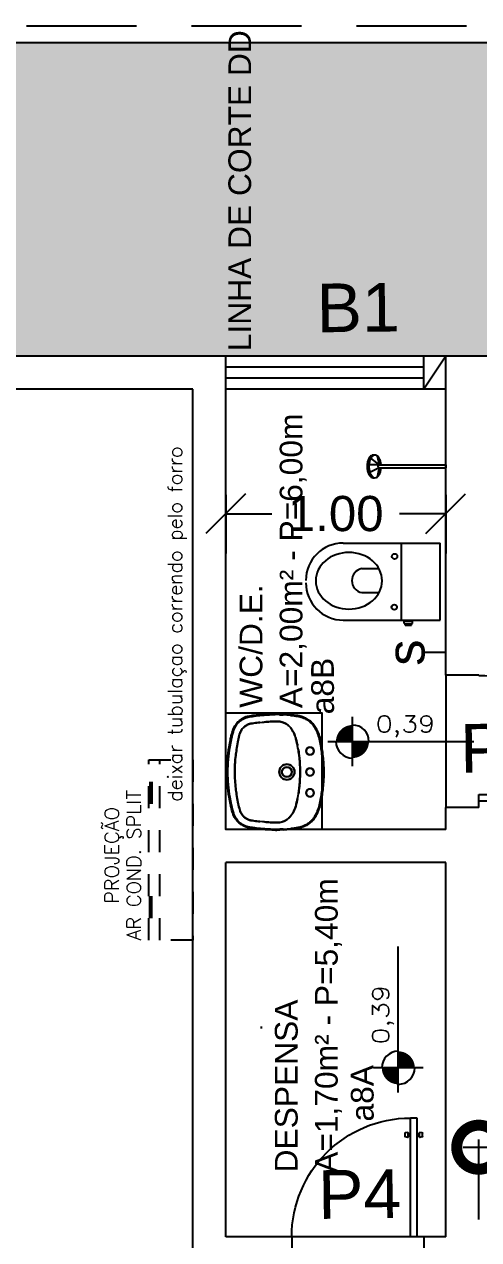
# Model space of a CAD drawing. Header units: millimetres. Extents: x 2182 to 2335, y 1488 to 1614.
# Drawn here: x 2260.3 to 2262.37, y 1510.18 to 1515.7 of the extents above; entities that cross this region are included whole.
import ezdxf

# ---------------------------------------------------------------- set-up
doc = ezdxf.new("R2010")
doc.units = ezdxf.units.MM
doc.linetypes.add('DASHED', pattern=[0.75, 0.5, -0.25])
doc.linetypes.add('HIDDEN2', pattern=[0.1875, 0.125, -0.0625])
for name, color, linetype in [('01 nivel', 33, 'Continuous'), ('contraventamentos', 7, 'Continuous'), ('cotas', 7, 'Continuous'), ('default', 7, 'Continuous'), ('L1', 1, 'Continuous')]:
    doc.layers.add(name, color=color, linetype=linetype)
doc.styles.add('Anotativo', font='arial.ttf')
doc.styles.add('Arial', font='arial.ttf')
doc.styles.add('Arial1', font='arial.ttf')
doc.styles.add('F60_1-50', font='romans.shx', dxfattribs={"width": 1.2, "height": 7.5})
doc.styles.add('ROMANS', font='romans')
doc.dimstyles.new('1.100', dxfattribs={"dimtxt": 0.16, "dimasz": 0.18, "dimexe": 0.18, "dimexo": 0.0625, "dimgap": 0.09, "dimtad": 0, "dimzin": 0, "dimdsep": 46, "dimtxsty": 'Anotativo', "dimblk": 'ARCHTICK', "dimcen": 0.09, "dimclrd": 1, "dimclre": 7, "dimadec": 0, "dimazin": 0, "dimtfac": 1, "dimtix": 1, "dimtofl": 0, "dimtmove": 0, "dimatfit": 3, "dimfxl": 1, "dimtolj": 1, "dimtzin": 0, "dimarcsym": 0})
doc.dimstyles.new('PADRAO', dxfattribs={"dimtxt": 0.16, "dimasz": 0.4, "dimexe": 0.035, "dimexo": 0.08, "dimgap": 0.08, "dimtad": 1, "dimzin": 4, "dimdsep": 46, "dimtxsty": 'ROMANS', "dimblk": 'DOTSMALL', "dimcen": -0.09, "dimdle": 0.07, "dimclrd": 8, "dimclre": 8, "dimclrt": 3, "dimaunit": 1, "dimadec": 0, "dimazin": 0, "dimtfac": 1, "dimtix": 1, "dimtmove": 2, "dimatfit": 0, "dimldrblk": 'DOT', "dimfxl": 1, "dimtolj": 1, "dimarcsym": 0})

# ---------------------------------------------------------------- blocks, each defined once
blk = doc.blocks.new('PGIRO60')
at = {"color": 3}
for p, q in [((-0.0124, -0.27), (-0.0124, 0.27)), ((-0.0124, 0.27), (0.0176, 0.27)), ((0.0176, -0.27), (0.0176, 0.27)), ((-0.0371, 0.1855), (-0.0371, 0.2012)), ((-0.036, 0.2025), (-0.0252, 0.2043)), ((-0.036, 0.1841), (-0.0252, 0.1823)), ((-0.0236, 0.1837), (-0.0236, 0.203)), ((0.0289, 0.1837), (0.0289, 0.203)), ((0.0304, 0.2043), (0.0412, 0.2025)), ((0.0304, 0.1823), (0.0412, 0.1841)), ((0.0424, 0.1855), (0.0424, 0.2012)), ((-0.0424, -0.27), (-0.0124, -0.27)), ((-0.0124, -0.27), (0.0176, -0.27))]:
    blk.add_line(p, q, dxfattribs=at)
at = {"color": 1}
for p, q in [((-0.0236, 0.1978), (-0.0144, 0.1978)), ((-0.0236, 0.1933), (-0.0144, 0.1933)), ((-0.0236, 0.1888), (-0.0144, 0.1888)), ((-0.0144, 0.2023), (-0.0124, 0.2023)), ((-0.0144, 0.1843), (-0.0144, 0.2023)), ((-0.0144, 0.1843), (-0.0124, 0.1843)), ((0.0176, 0.2023), (0.0196, 0.2023)), ((0.0176, 0.1843), (0.0196, 0.1843)), ((0.0196, 0.1843), (0.0196, 0.2023)), ((0.0196, 0.1978), (0.0289, 0.1978)), ((0.0196, 0.1933), (0.0289, 0.1933)), ((0.0196, 0.1888), (0.0289, 0.1888))]:
    blk.add_line(p, q, dxfattribs=at)
blk.add_arc((0.0176, -0.27), 0.54, 0, 90)
at = {"color": 3}
for centre, start, end in [((-0.0358, 0.2012), 98.1301, 180), ((-0.0358, 0.1855), 180, 261.8699), ((-0.025, 0.203), 0, 98.1301), ((-0.025, 0.1837), 261.8699, 0), ((0.0302, 0.203), 81.8699, 180), ((0.0302, 0.1837), 180, 278.1301), ((0.041, 0.2012), 0, 81.8699), ((0.041, 0.1855), 278.1301, 0)]:
    blk.add_arc(centre, 0.0014, start, end, dxfattribs=at)
blk = doc.blocks.new('CHUV')
for p, q in [((-0.0065, -0.1081), (-0.0065, 0.1947)), ((-0.0065, 0.1947), (0.0079, 0.1947)), ((0.0079, -0.1081), (0.0079, 0.1947)), ((-0.0469, -0.1172), (-0.0065, -0.1081)), ((-0.0351, -0.1463), (-0.0065, -0.1081)), ((-0.0194, -0.1014), (-0.0065, -0.1081)), ((-0.0065, -0.1081), (-0.0054, -0.155)), ((0.0079, -0.1081), (0.0221, -0.1014)), ((0.0079, -0.1081), (0.0496, -0.1172)), ((0.0079, -0.1081), (0.029, -0.1495)), ((-0.0496, -0.1309), (-0.0496, -0.1309))]:
    blk.add_line(p, q)
for centre, radius, start, end in [((-0.0175, -0.1399), 0.0372, 118.2174, 142.422), ((-0.0061, -0.1611), 0.0612, 102.5593, 118.2817), ((0.0013, -0.1947), 0.0957, 94.7338, 102.5548), ((0.0007, -0.1061), 0.0075, 195.5241, 344.4759), ((0.0013, -0.1947), 0.0957, 77.4452, 86.1063), ((0.0088, -0.1611), 0.0612, 61.7183, 77.4407), ((0.0202, -0.1399), 0.0372, 37.578, 61.7826), ((-0.0346, -0.1268), 0.0156, 142.5432, 180), ((-0.0346, -0.1268), 0.0156, 180, 195.2874), ((-0.0346, -0.135), 0.0156, 164.7126, 180), ((-0.0346, -0.135), 0.0156, 180, 217.4568), ((-0.0175, -0.1136), 0.0372, 209.4584, 241.7826), ((-0.0175, -0.1218), 0.0372, 217.578, 241.7826), ((-0.0061, -0.0924), 0.0612, 241.7183, 257.4407), ((-0.0061, -0.1006), 0.0612, 241.7183, 257.4407), ((0.0013, -0.0588), 0.0957, 257.4452, 270), ((0.0013, -0.067), 0.0957, 257.4452, 270), ((0.0013, -0.0588), 0.0957, 270, 282.5548), ((0.0013, -0.067), 0.0957, 270, 282.5548), ((0.0088, -0.0924), 0.0612, 282.5593, 298.2817), ((0.0088, -0.1006), 0.0612, 282.5593, 298.2817), ((0.0202, -0.1136), 0.0372, 298.2174, 330.5416), ((0.0202, -0.1218), 0.0372, 298.2174, 322.422), ((0.0373, -0.1268), 0.0156, 0, 37.4568), ((0.0373, -0.135), 0.0156, 322.5432, 0), ((0.0373, -0.1268), 0.0156, 344.7126, 0), ((0.0373, -0.135), 0.0156, 0, 15.2874)]:
    blk.add_arc(centre, radius, start, end)
blk = doc.blocks.new('_ArchTick')
at = {"layer": 'contraventamentos'}
blk.add_line((-0.5, -0.5), (0.5, 0.5), dxfattribs=at)
blk = doc.blocks.new('*D392')
at = {"color": 7, "linetype": 'Continuous', "lineweight": -2, "transparency": 16777216}
for p, q in [((2261.2162, 1513.5658), (2261.2162, 1513.3004)), ((2262.2162, 1513.5658), (2262.2162, 1513.3004))]:
    blk.add_line(p, q, dxfattribs=at)
at = {"color": 1, "linetype": 'Continuous', "lineweight": -2, "transparency": 16777216}
for p, q in [((2261.2162, 1513.4804), (2261.4262, 1513.4804)), ((2262.2162, 1513.4804), (2262.0062, 1513.4804))]:
    blk.add_line(p, q, dxfattribs=at)
at = {"layer": 'Defpoints', "color": 0, "linetype": 'Continuous', "transparency": 16777216}
for p in [(2261.2162, 1513.6283), (2262.2162, 1513.6283), (2262.2162, 1513.4804)]:
    blk.add_point(p, dxfattribs=at)
at = {"color": 1, "linetype": 'Continuous', "lineweight": -2, "transparency": 16777216, "xscale": 0.18, "yscale": 0.18, "zscale": 0.18, "rotation": 180}
blk.add_blockref('_ArchTick', (2261.2162, 1513.4804), dxfattribs=at)
at = {"color": 1, "linetype": 'Continuous', "lineweight": -2, "transparency": 16777216, "xscale": 0.18, "yscale": 0.18, "zscale": 0.18}
blk.add_blockref('_ArchTick', (2262.2162, 1513.4804), dxfattribs=at)
at = {"color": 0, "linetype": 'Continuous', "transparency": 16777216, "insert": (2261.7162, 1513.4804), "char_height": 0.16, "attachment_point": 5, "style": 'Anotativo'}
blk.add_mtext('\\A1;1.00', dxfattribs=at)
blk = doc.blocks.new('nivelplanta')
at = {"linetype": 'ByBlock'}
for p, q in [((0.05, -11.22), (0.05, 11.28)), ((-11.2, 0.03), (55.22, 0.03))]:
    blk.add_line(p, q, dxfattribs=at)
at = {"linetype": 'ByBlock', "const_width": 7.5}
for points in [[(-3.7, 0.03, -0.414214), (0.05, 3.78, -0.618034)], [(0.05, -3.72, 0.414214), (3.8, 0.03, 0.618034)]]:
    blk.add_lwpolyline(points, format="xyb", dxfattribs=at)
at = {"linetype": 'ByBlock'}
for start, end in [(0, 90), (180, 270)]:
    blk.add_arc((0.05, 0.03), 7.5, start, end, dxfattribs=at)
at = {"linetype": 'ByBlock', "style": 'F60_1-50', "width": 1.2}
blk.add_attdef('COTAPISO', (10.64, 4.28), '', height=7.5, dxfattribs=at)
blk = doc.blocks.new('L-43-S')
for p, q in [((-0.2625, 0.307), (-0.26, 0.3416)), ((-0.2596, 0.3068), (-0.257, 0.3414)), ((-0.12, 0.3725), (-0.1089, 0.3747)), ((-0.1089, 0.3747), (-0.1, 0.3764)), ((0.1, 0.3764), (0.1089, 0.3747)), ((0.1089, 0.3747), (0.12, 0.3725)), ((0.257, 0.3414), (0.2596, 0.3068)), ((0.26, 0.3416), (0.2625, 0.307)), ((-0.2638, 0.2716), (-0.2637, 0.2776)), ((-0.2637, 0.2776), (-0.2633, 0.2916)), ((-0.2608, 0.2716), (-0.2607, 0.2775)), ((-0.2607, 0.2775), (-0.2603, 0.2915)), ((0.2603, 0.2915), (0.2607, 0.2775)), ((0.2607, 0.2775), (0.2608, 0.2716)), ((0.2633, 0.2916), (0.2637, 0.2776)), ((0.2637, 0.2776), (0.2638, 0.2716)), ((-0.227, 0.2216), (-0.2261, 0.2124)), ((0.2261, 0.2124), (0.227, 0.2216)), ((-0.2261, 0.2124), (-0.225, 0.2016)), ((0.225, 0.2016), (0.2261, 0.2124))]:
    blk.add_line(p, q)
for centre, radius in [((-0.095, 0.4291), 0.0175), ((0, 0.4291), 0.0175), ((0.095, 0.4291), 0.0175), ((0, 0.3241), 0.035), ((0, 0.3241), 0.0225)]:
    blk.add_circle(centre, radius)
for centre, radius, start, end in [((-0.1816, 0.4008), 0.056, 124.8245, 133.2643), ((-0.181, 0.4012), 0.0531, 125.5753, 134.0083), ((-0.0896, 0.27), 0.2159, 120.7453, 125.0442), ((-0.0906, 0.2702), 0.2122, 120.5655, 124.8659), ((-0.1217, 0.3235), 0.1535, 111.2814, 120.6756), ((-0.1216, 0.3232), 0.1508, 111.2721, 120.664), ((-0.1047, 0.2808), 0.1995, 103.1238, 111.3695), ((-0.1045, 0.2807), 0.1966, 103.1738, 111.4225), ((-0.0137, -0.115), 0.6056, 99.9647, 103.006), ((-0.0131, -0.1141), 0.6019, 100.0367, 103.0781), ((-0.0332, 0.0015), 0.4875, 96.6906, 100.0767), ((-0.0345, 0.0019), 0.4839, 96.5507, 99.9373), ((0.1439, -1.5207), 2.0199, 95.6141, 96.6497), ((0.1442, -1.5237), 2.0199, 95.6141, 96.6497), ((-0.026, 0.2044), 0.2865, 92.8005, 95.5474), ((-0.0258, 0.2056), 0.2823, 92.8634, 95.6116), ((0.0024, -0.3213), 0.813, 91.5718, 92.9895), ((0.0025, -0.3243), 0.813, 91.5718, 92.9895), ((-0.0019, -0.3046), 0.7962, 89.8633, 91.2954), ((-0.0019, -0.3036), 0.7922, 89.8626, 91.2947), ((0.0019, -0.3046), 0.7962, 88.7046, 90.1367), ((0.0019, -0.3036), 0.7922, 88.7053, 90.1374), ((-0.0025, -0.3243), 0.813, 87.0105, 88.4282), ((-0.0024, -0.3213), 0.813, 87.0105, 88.4282), ((0.0258, 0.2056), 0.2823, 84.3884, 87.1366), ((0.026, 0.2044), 0.2865, 84.4526, 87.1995), ((-0.1442, -1.5237), 2.0199, 83.3503, 84.3859), ((-0.1439, -1.5207), 2.0199, 83.3503, 84.3859), ((0.0345, 0.0019), 0.4839, 80.0627, 83.4493), ((0.0332, 0.0015), 0.4875, 79.9233, 83.3094), ((0.0131, -0.1141), 0.6019, 76.9219, 79.9633), ((0.0137, -0.115), 0.6056, 76.994, 80.0353), ((0.1045, 0.2807), 0.1966, 68.5775, 76.8262), ((0.1047, 0.2808), 0.1995, 68.6305, 76.8762), ((0.1216, 0.3232), 0.1508, 59.336, 68.7279), ((0.1217, 0.3235), 0.1535, 59.3244, 68.7186), ((0.0906, 0.2702), 0.2122, 55.1341, 59.4345), ((0.0896, 0.27), 0.2159, 54.9558, 59.2547), ((0.181, 0.4012), 0.0531, 45.9917, 54.4247), ((0.1816, 0.4008), 0.056, 46.7357, 55.1755), ((-0.1101, 0.347), 0.1481, 160.8432, 169.4564), ((-0.1099, 0.3475), 0.1451, 161.0529, 169.681), ((-0.1259, 0.3528), 0.1312, 155.115, 160.9573), ((-0.1261, 0.3526), 0.1281, 155.0155, 160.8577), ((-0.1734, 0.3746), 0.079, 147.4565, 154.9919), ((-0.173, 0.3746), 0.0763, 147.5806, 155.1147), ((-0.082, 0.3166), 0.1872, 144.4766, 147.5405), ((-0.0833, 0.3167), 0.1831, 144.2878, 147.3512), ((-0.155, 0.3687), 0.0975, 140.2395, 144.435), ((-0.154, 0.3682), 0.0956, 140.3479, 144.5808), ((-0.1577, 0.3707), 0.0942, 136.2902, 140.1243), ((-0.1569, 0.3703), 0.092, 136.4101, 140.2503), ((-0.1108, 0.3266), 0.1585, 133.5168, 136.4832), ((-0.1125, 0.3264), 0.1545, 133.007, 135.9701), ((0.1125, 0.3264), 0.1545, 44.0299, 46.993), ((0.1108, 0.3266), 0.1585, 43.5168, 46.4832), ((0.1569, 0.3703), 0.092, 39.7497, 43.5899), ((0.1577, 0.3707), 0.0942, 39.8757, 43.7098), ((0.154, 0.3682), 0.0956, 35.4192, 39.6521), ((0.155, 0.3687), 0.0975, 35.565, 39.7605), ((0.0833, 0.3167), 0.1831, 32.6488, 35.7122), ((0.082, 0.3166), 0.1872, 32.4595, 35.5234), ((0.173, 0.3746), 0.0763, 24.8853, 32.4194), ((0.1734, 0.3746), 0.079, 25.0081, 32.5435), ((0.1261, 0.3526), 0.1281, 19.1423, 24.9845), ((0.1259, 0.3528), 0.1312, 19.0427, 24.885), ((0.1099, 0.3475), 0.1451, 10.319, 18.9471), ((0.1101, 0.347), 0.1481, 10.5436, 19.1568), ((0.0606, 0.3157), 0.3216, 169.539, 175.3813), ((0.0596, 0.3153), 0.3176, 169.4402, 175.2858), ((-0.1428, 0.2746), 0.0886, 139.7143, 150.6), ((-0.1622, 0.2907), 0.0634, 126.5988, 139.4771), ((-0.0406, 0.1281), 0.2664, 125.0202, 126.7452), ((-0.1514, 0.286), 0.0735, 121.6585, 124.9218), ((-0.089, 0.1857), 0.1916, 117.7822, 121.8152), ((-0.1372, 0.2766), 0.0887, 111.7054, 117.6051), ((-0.1108, 0.2103), 0.1601, 107.8919, 111.6951), ((-0.1126, 0.2178), 0.1524, 104.2095, 108.1258), ((0.0493, -0.4381), 0.828, 102.7892, 103.9272), ((0.0096, -0.246), 0.6319, 101.8345, 103.1346), ((-0.0371, 0.0248), 0.3571, 97.2882, 100.1455), ((-0.0079, -0.1867), 0.5706, 95.239, 97.5024), ((0.0091, -0.3717), 0.7564, 93.9118, 95.2418), ((-0.0178, -0.0001), 0.3838, 91.8216, 93.6899), ((0.0005, -0.4659), 0.85, 91.065, 92.0562), ((-0.0016, -0.534), 0.9181, 89.9001, 90.855), ((0.0016, -0.534), 0.9181, 89.145, 90.0999), ((-0.0005, -0.4659), 0.85, 87.9438, 88.935), ((0.0178, -0.0001), 0.3838, 86.3101, 88.1784), ((-0.0091, -0.3717), 0.7564, 84.7582, 86.0882), ((0.0079, -0.1867), 0.5706, 82.4976, 84.761), ((0.0371, 0.0248), 0.3571, 79.8545, 82.7118), ((-0.0096, -0.246), 0.6319, 76.8654, 78.1655), ((-0.0493, -0.4381), 0.828, 76.0728, 77.2108), ((0.1126, 0.2178), 0.1524, 71.8742, 75.7905), ((0.1108, 0.2103), 0.1601, 68.3049, 72.1081), ((0.1372, 0.2766), 0.0887, 62.3949, 68.2946), ((0.089, 0.1857), 0.1916, 58.1848, 62.2178), ((0.1514, 0.286), 0.0735, 55.0782, 58.3415), ((0.0406, 0.1281), 0.2664, 53.2548, 54.9798), ((0.1622, 0.2907), 0.0634, 40.5229, 53.4012), ((0.1428, 0.2746), 0.0886, 29.4, 40.2857), ((-0.0596, 0.3153), 0.3176, 4.7142, 10.5598), ((-0.0606, 0.3157), 0.3216, 4.6187, 10.461), ((0.1873, 0.2759), 0.4508, 176.0439, 178.004), ((0.1873, 0.2787), 0.4477, 176.4013, 178.3616), ((-0.12, 0.2805), 0.1093, 177.4831, 179.4234), ((0.5201, 0.2762), 0.7494, 179.5871, 182.1335), ((0.0912, 0.2732), 0.3206, 176.7101, 177.8372), ((-0.1841, 0.2888), 0.0448, 161.2413, 176.4157), ((-0.1456, 0.2762), 0.0853, 150.58, 161.5438), ((0.1456, 0.2762), 0.0853, 18.4562, 29.42), ((0.1841, 0.2888), 0.0448, 3.5843, 18.7587), ((-0.5201, 0.2762), 0.7494, 357.8665, 0.4129), ((-0.0912, 0.2732), 0.3206, 2.1628, 3.2899), ((0.12, 0.2805), 0.1093, 0.5766, 2.5169), ((-0.1873, 0.2787), 0.4477, 1.6384, 3.5987), ((-0.1873, 0.2759), 0.4508, 1.996, 3.9561), ((0.14, 0.2679), 0.4038, 179.475, 181.8732), ((0.4917, 0.2791), 0.7556, 181.8505, 183.6042), ((0.561, 0.2837), 0.8251, 183.6201, 185.0058), ((0.1406, 0.268), 0.4014, 179.4862, 181.8844), ((0.4914, 0.2792), 0.7523, 181.8587, 183.6124), ((0.564, 0.2839), 0.8251, 183.6201, 185.0058), ((0.2531, 0.2674), 0.4822, 182.2702, 185.4505), ((-0.2531, 0.2674), 0.4822, 354.5495, 357.7298), ((-0.564, 0.2839), 0.8251, 354.9942, 356.3799), ((-0.4914, 0.2792), 0.7523, 356.3876, 358.1413), ((-0.1406, 0.268), 0.4014, 358.1156, 0.5138), ((-0.561, 0.2837), 0.8251, 354.9942, 356.3799), ((-0.4917, 0.2791), 0.7556, 356.3958, 358.1495), ((-0.14, 0.2679), 0.4038, 358.1268, 0.525), ((0.5799, 0.2852), 0.8441, 184.9953, 186.3664), ((0.3743, 0.2645), 0.6374, 186.5675, 187.7907), ((0.5787, 0.2855), 0.8399, 185.0271, 186.3982), ((0.6884, 0.3015), 0.9537, 187.4343, 188.4351), ((0.3726, 0.2602), 0.6322, 186.2021, 187.4252), ((0.6914, 0.3076), 0.9545, 187.7735, 188.7745), ((1.1684, 0.3454), 1.4008, 185.8921, 187.02), ((0.0751, 0.2125), 0.2994, 187.3505, 189.7896), ((-0.0751, 0.2125), 0.2994, 350.2104, 352.6495), ((-1.1684, 0.3454), 1.4008, 352.98, 354.1079), ((-0.6914, 0.3076), 0.9545, 351.2255, 352.2265), ((-0.3726, 0.2602), 0.6323, 352.576, 353.7989), ((-0.6884, 0.3015), 0.9537, 351.5649, 352.5657), ((-0.5787, 0.2855), 0.8399, 353.6018, 354.9729), ((-0.3743, 0.2645), 0.6374, 352.2093, 353.4325), ((-0.5799, 0.2852), 0.8441, 353.6336, 355.0047), ((0.0417, 0.2074), 0.3002, 188.7752, 191.4896), ((-0.1969, 0.1583), 0.0566, 190.8932, 197.1548), ((0.0404, 0.2057), 0.2956, 188.5001, 191.2149), ((-0.2085, 0.1549), 0.0445, 197.3771, 201.6103), ((-0.0355, 0.2246), 0.231, 201.8797, 203.7359), ((-0.1967, 0.1591), 0.054, 191.6428, 197.8982), ((-0.2084, 0.1546), 0.0415, 196.9505, 201.1862), ((-0.0358, 0.2226), 0.227, 201.4452, 203.3013), ((-0.1912, 0.1558), 0.0608, 203.446, 206.3544), ((0.1315, 0.3181), 0.422, 206.6501, 207.7491), ((-0.1924, 0.1571), 0.0573, 205.0894, 207.996), ((0.1342, 0.3195), 0.422, 206.6501, 207.7491), ((-0.1771, 0.1557), 0.0733, 207.7185, 222.5681), ((-0.1769, 0.1555), 0.0703, 207.512, 222.3504), ((-0.1593, 0.1721), 0.0616, 189.814, 194.2844), ((-0.1392, 0.1766), 0.0821, 193.8839, 197.7287), ((-0.177, 0.1647), 0.0425, 197.9657, 204.3323), ((-0.1475, 0.1778), 0.0748, 204.1335, 208.9282), ((-0.1684, 0.1662), 0.0509, 208.8798, 214.8446), ((-0.1384, 0.1876), 0.0877, 215.1579, 219.6298), ((-0.1683, 0.1627), 0.0488, 219.5951, 226.4134), ((-0.1293, 0.2036), 0.1053, 226.3859, 231.0936), ((-0.155, 0.1718), 0.0645, 231.1044, 240.2551), ((-0.1572, 0.1679), 0.06, 240.2314, 249.7233), ((-0.1385, 0.2197), 0.115, 249.9105, 256.4713), ((0.1385, 0.2197), 0.115, 283.5287, 290.0895), ((0.1572, 0.1679), 0.06, 290.2767, 299.7686), ((0.155, 0.1718), 0.0644, 299.789, 308.8823), ((0.1293, 0.2036), 0.1053, 308.9064, 313.6141), ((0.1683, 0.1627), 0.0488, 313.5866, 320.4049), ((0.1384, 0.1876), 0.0877, 320.3702, 324.8421), ((0.1684, 0.1662), 0.0509, 325.1554, 331.1202), ((0.1475, 0.1778), 0.0748, 331.0718, 335.8665), ((0.177, 0.1647), 0.0425, 335.6677, 342.0343), ((0.1392, 0.1766), 0.0821, 342.2713, 346.1161), ((0.1593, 0.1721), 0.0616, 345.7156, 350.186), ((0.1769, 0.1555), 0.0703, 317.6496, 332.488), ((0.1771, 0.1557), 0.0733, 317.4319, 332.2815), ((-0.1342, 0.3195), 0.422, 332.2509, 333.3499), ((-0.1315, 0.3181), 0.422, 332.2509, 333.3499), ((0.1924, 0.1571), 0.0573, 332.004, 334.9106), ((0.0358, 0.2226), 0.227, 336.6987, 338.5548), ((0.1912, 0.1558), 0.0608, 333.6456, 336.554), ((0.0355, 0.2246), 0.231, 336.2641, 338.1203), ((0.2084, 0.1546), 0.0415, 338.8138, 343.0495), ((0.1967, 0.1591), 0.054, 342.1018, 348.3572), ((-0.0404, 0.2057), 0.2956, 348.7851, 351.4999), ((0.2085, 0.1549), 0.0445, 338.3897, 342.6229), ((0.1969, 0.1583), 0.0566, 342.8452, 349.1068), ((-0.0417, 0.2074), 0.3002, 348.5104, 351.2248), ((-0.1579, 0.1731), 0.0992, 222.4679, 235.2209), ((-0.1582, 0.1732), 0.0961, 222.6386, 235.384), ((-0.1324, 0.2098), 0.1439, 235.2167, 240.2107), ((-0.1319, 0.21), 0.1413, 235.0844, 240.0791), ((-0.1772, 0.1319), 0.054, 240.3997, 248.4746), ((-0.1773, 0.1318), 0.0509, 240.4645, 248.5747), ((-0.1295, 0.2501), 0.1815, 248.1693, 252.6931), ((-0.1298, 0.2504), 0.1786, 248.276, 252.8029), ((-0.0838, 0.4037), 0.3417, 253.0341, 256.3379), ((-0.083, 0.4031), 0.3383, 252.8773, 256.1815), ((-0.031, 0.6551), 0.5635, 256.2005, 259.1567), ((-0.0686, 0.4608), 0.4008, 256.1579, 258.648), ((-0.0679, 0.4614), 0.3986, 256.0788, 258.5689), ((0.1431, 1.5237), 1.4846, 258.712, 260.0079), ((0.1392, 1.5223), 1.4795, 258.8503, 260.1461), ((0.1004, 1.3535), 1.2742, 259.2624, 260.8511), ((-0.0006, 0.7065), 0.6548, 259.9824, 265.006), ((-0.0002, 0.7061), 0.6515, 259.9406, 264.9632), ((0.0208, 0.8569), 0.7712, 260.8223, 262.8639), ((-0.0057, 0.6507), 0.5633, 262.933, 266.621), ((0, 0.7143), 0.6597, 265.0084, 270), ((0.0006, 0.7366), 0.6495, 266.5134, 269.9471), ((-0.0006, 0.7366), 0.6495, 270.0529, 273.4866), ((0, 0.7143), 0.6597, 270, 274.9916), ((0.0057, 0.6507), 0.5633, 273.379, 277.067), ((0.0002, 0.7061), 0.6515, 275.0368, 280.0594), ((0.0006, 0.7065), 0.6548, 274.994, 280.0176), ((-0.0208, 0.8569), 0.7712, 277.1361, 279.1777), ((-0.1004, 1.3535), 1.2742, 279.1489, 280.7376), ((-0.1392, 1.5223), 1.4795, 279.8539, 281.1497), ((-0.1431, 1.5237), 1.4846, 279.9921, 281.288), ((0.031, 0.6551), 0.5635, 280.8433, 283.7995), ((0.0679, 0.4614), 0.3986, 281.4311, 283.9212), ((0.0686, 0.4608), 0.4008, 281.352, 283.8421), ((0.083, 0.4031), 0.3383, 283.8185, 287.1227), ((0.0838, 0.4037), 0.3417, 283.6621, 286.9659), ((0.1298, 0.2504), 0.1786, 287.1971, 291.724), ((0.1295, 0.2501), 0.1815, 287.3069, 291.8307), ((0.1773, 0.1318), 0.0509, 291.4253, 299.5355), ((0.1772, 0.1319), 0.054, 291.5254, 299.6003), ((0.1319, 0.21), 0.1413, 299.9209, 304.9156), ((0.1324, 0.2098), 0.1439, 299.7893, 304.7833), ((0.1582, 0.1732), 0.0961, 304.616, 317.3614), ((0.1579, 0.1731), 0.0992, 304.7791, 317.5321), ((-0.0001, 0.7136), 0.662, 265.0171, 270.0087), ((0.0001, 0.7136), 0.662, 269.9913, 274.9829)]:
    blk.add_arc(centre, radius, start, end)
blk = doc.blocks.new('_DOTSMALL')
at = {"color": 0, "linetype": 'ByBlock', "const_width": 0.5}
blk.add_lwpolyline([(-0.0625, 0, 1), (0.0625, 0, 1)], format="xyb", close=True, dxfattribs=at)
blk = doc.blocks.new('*D737')
at = {"layer": 'cotas', "color": 8, "lineweight": -2, "transparency": 16777216}
for p, q in [((2262.3662, 1510.2762), (2262.3662, 1510.6387)), ((2262.761, 1510.2762), (2262.761, 1510.6387)), ((2262.2962, 1510.6037), (2262.831, 1510.6037))]:
    blk.add_line(p, q, dxfattribs=at)
at = {"layer": 'Defpoints', "color": 0, "transparency": 16777216}
for p in [(2262.761, 1510.6037), (2262.3662, 1510.1962), (2262.761, 1510.1962)]:
    blk.add_point(p, dxfattribs=at)
at = {"layer": 'cotas', "color": 8, "lineweight": -2, "transparency": 16777216, "xscale": 0.4, "yscale": 0.4, "zscale": 0.4, "rotation": 180}
blk.add_blockref('_DOTSMALL', (2262.3662, 1510.6037), dxfattribs=at)
at = {"layer": 'cotas', "color": 8, "lineweight": -2, "transparency": 16777216, "xscale": 0.4, "yscale": 0.4, "zscale": 0.4}
blk.add_blockref('_DOTSMALL', (2262.761, 1510.6037), dxfattribs=at)
at = {"layer": 'cotas', "color": 3, "transparency": 16777216, "insert": (2262.5637, 1510.6419), "char_height": 0.16, "attachment_point": 5, "style": 'ROMANS'}
blk.add_mtext('\\A1;.39', dxfattribs=at)
blk = doc.blocks.new('_DOT')
at = {"color": 0, "linetype": 'ByBlock'}
blk.add_line((-0.5, 0), (-1, 0), dxfattribs=at)
at = {"color": 0, "linetype": 'ByBlock', "const_width": 0.5}
blk.add_lwpolyline([(-0.25, 0, 1), (0.25, 0, 1)], format="xyb", close=True, dxfattribs=at)

msp = doc.modelspace()

# ---------------------------------------------------------------- hatches: boundary and pattern name
at = {"linetype": 'Continuous'}
h = msp.add_hatch(dxfattribs=at)
h.set_pattern_fill('AR-SAND', color=8, scale=0.0061)
h.set_pattern_definition([(37.5, (-55.79697, -63.74286), (-0.00976019, 0.298542075), [0, -0.2355088, 0, -0.263398, 0, -0.2517775]), (7.5, (-55.79697, -63.74286), (0.2742092, 0.43726331), [0, -0.1270508, 0, -0.2122678, 0, -0.0813435]), (327.5, (-55.98755, -63.74286), (0.482505346, 0.000876683), [0, -0.07747, 0, -0.278892, 0, -0.364109]), (317.5, (-55.98755, -63.74286), (0.465769436, 0.13598689), [0, -0.038735, 0, -0.1828292, 0, -0.209169])])
h.paths.add_polyline_path([(2261.3566, 1515.6212), (2253.5604, 1515.6212), (2253.5604, 1514.7962), (2261.3566, 1514.7962)])
h.paths.add_polyline_path([(2257.0514, 1514.7962), (2253.5604, 1514.7962), (2253.5604, 1514.1962), (2257.0514, 1514.1962)])
h.paths.add_polyline_path([(2261.3566, 1514.7962), (2257.0514, 1514.7962), (2257.0514, 1514.1962), (2257.8162, 1514.1962), (2258.8162, 1514.1962), (2261.2162, 1514.1962), (2261.3566, 1514.1962)])
h.paths.add_polyline_path([(2262.8101, 1515.6212), (2261.3566, 1515.6212), (2261.3566, 1514.7962), (2262.8101, 1514.7962)])
h.paths.add_polyline_path([(2262.8101, 1514.7962), (2261.3566, 1514.7962), (2261.3566, 1514.1962), (2262.2162, 1514.1962), (2262.8101, 1514.1962)])
h.paths.add_polyline_path([(2266.1162, 1514.7962), (2262.8101, 1514.7962), (2262.8101, 1514.1962), (2265.5162, 1514.1962), (2265.5162, 1513.7961), (2265.5162, 1512.2963), (2265.5162, 1511.8962), (2266.1162, 1511.8962)], flags=17)
h.paths.add_polyline_path([(2268.4412, 1515.4549, -0.246894), (2268.2748, 1515.6212), (2262.8101, 1515.6212), (2262.8101, 1514.7962), (2266.1162, 1514.7962), (2266.1162, 1511.8962), (2268.4412, 1511.8962)])
h.paths.add_polyline_path([(2261.36, 1514.1921), (2261.36, 1515.7034), (2261.1998, 1515.7034), (2261.1998, 1514.1921)], flags=9)
h.paths.add_polyline_path([(2257.0198, 1514.1902), (2257.0198, 1515.7015), (2256.8597, 1515.7015), (2256.8597, 1514.1902)], flags=9)
h.paths.add_polyline_path([(2257.2252, 1514.7835), (2260.0748, 1514.7835), (2260.0748, 1515.0166), (2257.2252, 1515.0166)], flags=9)
h.paths.add_polyline_path([(2258.164, 1514.2017), (2258.6029, 1514.2068), (2258.599, 1514.5454), (2258.16, 1514.5402)], flags=24)
h.paths.add_polyline_path([(2262.7862, 1514.2056), (2262.7862, 1515.7009), (2262.626, 1515.7009), (2262.626, 1514.2056)], flags=9)
h.paths.add_polyline_path([(2261.5757, 1514.2483), (2262.0643, 1514.254), (2262.0605, 1514.5869), (2261.5718, 1514.5812)], flags=24)
h.paths.add_polyline_path([(2264.8609, 1514.2856), (2265.0629, 1514.751), (2264.8361, 1514.8495), (2264.634, 1514.3841)], flags=25)
h.paths.add_polyline_path([(2265.4803, 1512.8239), (2265.9193, 1512.829), (2265.9153, 1513.1676), (2265.4764, 1513.1625)], flags=24)
h.paths.add_polyline_path([(2266.1502, 1510.7889), (2266.1502, 1513.6385), (2265.9171, 1513.6385), (2265.9171, 1510.7889)], flags=9)

# ---------------------------------------------------------------- linework, layer by layer
at = {"color": 3, "linetype": 'DASHED'}
msp.add_line((2253.5604, 1515.6962), (2268.5162, 1515.6962), dxfattribs=at)
at = {"color": 7, "linetype": 'Continuous'}
msp.add_line((2253.5604, 1515.6212), (2268.4412, 1515.6212), dxfattribs=at)
at = {"color": 6, "linetype": 'ByBlock'}
for p, q in [((2261.2162, 1514.1962), (2258.8162, 1514.1962)), ((2261.2162, 1512.0462), (2261.2162, 1514.1962)), ((2265.5162, 1514.1962), (2262.1162, 1514.1962)), ((2262.1162, 1514.0462), (2262.1162, 1514.1962)), ((2262.2162, 1514.1962), (2262.1162, 1514.0462)), ((2262.2162, 1514.0462), (2262.2162, 1514.1962)), ((2261.0662, 1514.0462), (2258.8162, 1514.0462)), ((2261.0662, 1509.8462), (2261.0662, 1514.0462)), ((2262.2162, 1514.0462), (2262.1162, 1514.0462)), ((2262.2162, 1512.7483), (2262.2162, 1514.0462)), ((2262.2162, 1512.7483), (2262.2162, 1512.8983)), ((2262.3662, 1512.7483), (2262.2162, 1512.7483)), ((2262.2162, 1512.0462), (2262.2162, 1512.1462)), ((2262.2162, 1512.0462), (2262.2162, 1512.1462)), ((2262.3662, 1512.1462), (2262.2162, 1512.1462)), ((2262.2162, 1512.0462), (2261.2162, 1512.0462)), ((2262.2162, 1511.8962), (2261.2162, 1511.8962)), ((2261.2162, 1510.1962), (2261.2162, 1511.8962)), ((2262.2162, 1510.1962), (2262.2162, 1511.8962)), ((2261.5162, 1510.1962), (2261.2162, 1510.1962)), ((2261.5162, 1510.1962), (2261.5162, 1510.0462)), ((2262.2162, 1510.1962), (2262.1162, 1510.1962)), ((2262.1162, 1510.1962), (2262.1162, 1510.0462))]:
    msp.add_line(p, q, dxfattribs=at)
at = {"color": 3, "linetype": 'ByBlock'}
for p, q in [((2262.1162, 1514.1962), (2261.2162, 1514.1962)), ((2262.1162, 1514.1462), (2261.2162, 1514.1462)), ((2262.1162, 1514.0962), (2261.2162, 1514.0962)), ((2262.1162, 1514.0462), (2261.2162, 1514.0462))]:
    msp.add_line(p, q, dxfattribs=at)
at = {"color": 3, "linetype": 'Continuous'}
msp.add_line((2262.1198, 1512.8515), (2262.2162, 1512.8515), dxfattribs=at)
at = {"color": 7, "linetype": 'ByBlock'}
msp.add_line((2262.2162, 1512.7483), (2262.2162, 1512.1462), dxfattribs=at)
for p, q in [((2261.4475, 1512.5716), (2261.4415, 1512.5717)), ((2261.4474, 1512.5686), (2261.4415, 1512.5687)), ((2261.4614, 1512.5682), (2261.4474, 1512.5686)), ((2261.4615, 1512.5712), (2261.4475, 1512.5716)), ((2261.5113, 1512.565), (2261.4767, 1512.5675)), ((2261.5115, 1512.568), (2261.4769, 1512.5704)), ((2261.3715, 1512.5328), (2261.3823, 1512.5339)), ((2261.3823, 1512.5339), (2261.3915, 1512.5348)), ((2261.5448, 1512.4169), (2261.5425, 1512.428)), ((2261.5465, 1512.408), (2261.5448, 1512.4169)), ((2261.5428, 1512.188), (2261.545, 1512.1991)), ((2261.545, 1512.1991), (2261.5467, 1512.208)), ((2261.3828, 1512.0817), (2261.372, 1512.0828)), ((2261.392, 1512.0808), (2261.3828, 1512.0817)), ((2261.4421, 1512.0471), (2261.448, 1512.0472)), ((2261.448, 1512.0472), (2261.462, 1512.0476)), ((2261.4773, 1512.0483), (2261.5119, 1512.051))]:
    msp.add_line(p, q)
at = {"color": 9, "linetype": 'Continuous'}
for p, q in [((2262.2162, 1512.0462), (2261.2162, 1512.0462)), ((2262.1162, 1510.1962), (2261.5162, 1510.1962))]:
    msp.add_line(p, q, dxfattribs=at)
at = {"color": 7, "linetype": 'Continuous'}
msp.add_lwpolyline([(2261.6538, 1512.0462), (2261.2162, 1512.0462), (2261.2162, 1512.5765), (2261.6538, 1512.5765)], close=True, dxfattribs=at)
for centre, radius in [((2261.5992, 1512.4031), 0.0175), ((2261.4943, 1512.3079), 0.035), ((2261.4943, 1512.3079), 0.0225), ((2261.5993, 1512.3081), 0.0175), ((2261.5994, 1512.2131), 0.0175)]:
    msp.add_circle(centre, radius)
for centre, radius, start, end in [((2261.3776, 1512.2661), 0.3002, 98.8372, 101.5516), ((2261.4724, 1511.6195), 0.9537, 97.4963, 98.4971), ((2261.4785, 1511.6165), 0.9545, 97.8355, 98.8365), ((2261.4351, 1511.9336), 0.6374, 96.6295, 97.8527), ((2261.4308, 1511.9353), 0.6323, 96.2631, 97.486), ((2261.456, 1511.728), 0.8441, 95.0573, 96.4284), ((2261.4563, 1511.7292), 0.8399, 95.0891, 96.4602), ((2261.4545, 1511.7469), 0.8251, 93.6821, 95.0678), ((2261.4547, 1511.7439), 0.8251, 93.6821, 95.0678), ((2261.4498, 1511.8162), 0.7556, 91.9125, 93.6662), ((2261.4499, 1511.8165), 0.7523, 91.9207, 93.6744), ((2261.4382, 1512.1679), 0.4038, 89.537, 91.9352), ((2261.4383, 1512.1673), 0.4014, 89.5482, 91.9464), ((2261.4491, 1512.1206), 0.4477, 86.4633, 88.4236), ((2261.4463, 1512.1206), 0.4508, 86.1059, 88.066), ((2261.4855, 1512.2483), 0.3176, 79.5022, 85.3478), ((2261.4859, 1512.2473), 0.3216, 79.601, 85.4433), ((2261.5171, 1512.4181), 0.1481, 70.9052, 79.5184), ((2261.3019, 1512.4849), 0.054, 150.4617, 158.5366), ((2261.3018, 1512.485), 0.0509, 150.5265, 158.6367), ((2261.3798, 1512.4402), 0.1439, 145.2787, 150.2727), ((2261.38, 1512.4397), 0.1413, 145.1464, 150.1411), ((2261.3431, 1512.4657), 0.0992, 132.5299, 145.2829), ((2261.3432, 1512.466), 0.0961, 132.7006, 145.446), ((2261.3257, 1512.4849), 0.0733, 117.7805, 132.6301), ((2261.3255, 1512.4847), 0.0703, 117.574, 132.4124), ((2261.4884, 1512.1764), 0.422, 116.7121, 117.8111), ((2261.3736, 1512.4371), 0.1053, 136.4479, 141.1556), ((2261.4898, 1512.1737), 0.422, 116.7121, 117.8111), ((2261.3327, 1512.4761), 0.0488, 129.6571, 136.4754), ((2261.3258, 1512.499), 0.0608, 113.508, 116.4164), ((2261.3271, 1512.5002), 0.0573, 115.1514, 118.058), ((2261.3947, 1512.3433), 0.231, 111.9417, 113.7979), ((2261.3576, 1512.4462), 0.0877, 125.2199, 129.6918), ((2261.3927, 1512.3436), 0.227, 111.5072, 113.3633), ((2261.3362, 1512.4762), 0.0509, 118.9418, 124.9066), ((2261.3248, 1512.5163), 0.0445, 107.4391, 111.6723), ((2261.3245, 1512.5162), 0.0415, 107.0125, 111.2482), ((2261.3283, 1512.5047), 0.0566, 100.9552, 107.2168), ((2261.3478, 1512.4553), 0.0748, 114.1955, 118.9902), ((2261.3291, 1512.5045), 0.054, 101.7048, 107.9602), ((2261.3347, 1512.4848), 0.0425, 108.0277, 114.3943), ((2261.3759, 1512.2674), 0.2956, 98.5621, 101.2769), ((2261.3466, 1512.447), 0.0821, 103.9459, 107.7907), ((2261.3421, 1512.4671), 0.0616, 99.876, 104.3464), ((2261.3828, 1512.2327), 0.2994, 97.4125, 99.8516), ((2261.5168, 1511.1396), 1.4008, 95.9541, 97.082), ((2261.4378, 1512.0548), 0.4822, 92.3322, 95.5125), ((2261.4469, 1511.7878), 0.7494, 89.6491, 92.1955), ((2261.4505, 1512.4279), 0.1093, 87.5451, 89.4854), ((2261.4435, 1512.2167), 0.3206, 86.7721, 87.8992), ((2261.4588, 1512.492), 0.0448, 71.3033, 86.4777), ((2261.4462, 1512.4535), 0.0853, 60.642, 71.6058), ((2261.4446, 1512.4507), 0.0886, 49.7763, 60.662), ((2261.4607, 1512.4701), 0.0634, 36.6608, 49.5391), ((2261.2982, 1512.3483), 0.2664, 35.0822, 36.8072), ((2261.5176, 1512.4179), 0.1451, 71.1149, 79.743), ((2261.5226, 1512.4341), 0.1281, 65.0775, 70.9197), ((2261.5228, 1512.4339), 0.1312, 65.177, 71.0193), ((2261.5446, 1512.481), 0.0763, 57.6426, 65.1767), ((2261.5446, 1512.4814), 0.079, 57.5185, 65.0539), ((2261.4868, 1512.3912), 0.1831, 54.3498, 57.4132), ((2261.4867, 1512.3899), 0.1872, 54.5386, 57.6025), ((2261.5382, 1512.462), 0.0956, 50.4099, 54.6428), ((2261.5387, 1512.463), 0.0975, 50.3015, 54.497), ((2261.5403, 1512.4649), 0.092, 46.4721, 50.3123), ((2261.5407, 1512.4657), 0.0942, 46.3522, 50.1863), ((2261.4965, 1512.4204), 0.1545, 43.069, 46.0321), ((2261.4967, 1512.4187), 0.1585, 43.5788, 46.5452), ((2261.5712, 1512.489), 0.0531, 35.6373, 44.0703), ((2261.5708, 1512.4896), 0.056, 34.8865, 43.3263), ((2261.4403, 1512.3985), 0.2122, 30.6275, 34.9279), ((2261.4401, 1512.3975), 0.2159, 30.8073, 35.1062), ((2261.4935, 1512.4296), 0.1535, 21.3434, 30.7376), ((2262.6926, 1512.17), 1.4795, 168.9123, 170.2081), ((2261.6315, 1512.376), 0.3986, 166.1408, 168.6309), ((2261.5732, 1512.391), 0.3383, 162.9393, 166.2435), ((2261.4204, 1512.4377), 0.1786, 158.338, 162.8649), ((2261.8252, 1512.3393), 0.5635, 166.2625, 169.2187), ((2261.3897, 1512.4463), 0.115, 159.9725, 166.5333), ((2261.3379, 1512.465), 0.06, 150.2934, 159.7853), ((2261.3418, 1512.4628), 0.0644, 141.1797, 150.273), ((2261.456, 1512.4593), 0.0735, 31.7205, 34.9838), ((2261.3558, 1512.3968), 0.1916, 27.8442, 31.8772), ((2261.4466, 1512.4451), 0.0887, 21.7674, 27.6671), ((2261.3804, 1512.4186), 0.1601, 17.9539, 21.7571), ((2261.3879, 1512.4204), 0.1524, 14.2715, 18.1878), ((2260.7321, 1512.2578), 0.828, 12.8512, 13.9892), ((2261.4932, 1512.4295), 0.1508, 21.3341, 30.726), ((2261.4508, 1512.4124), 0.1966, 13.2358, 21.4845), ((2261.4509, 1512.4126), 0.1995, 13.1858, 21.4315), ((2261.0561, 1512.3206), 0.6019, 10.0987, 13.1401), ((2261.0552, 1512.3212), 0.6056, 10.0267, 13.068), ((2261.8763, 1512.3086), 0.6515, 170.0026, 175.0252), ((2262.0271, 1512.2877), 0.7712, 170.8843, 172.9259), ((2262.5238, 1512.2087), 1.2742, 169.3244, 170.9131), ((2260.9242, 1512.2977), 0.6319, 11.8965, 13.1966), ((2261.1949, 1512.3447), 0.3571, 7.3502, 10.2075), ((2261.172, 1512.3421), 0.4839, 6.6127, 9.9993), ((2261.1716, 1512.3408), 0.4875, 6.7526, 10.1387), ((2259.6466, 1512.1617), 2.0199, 5.6761, 6.7117), ((2259.6496, 1512.162), 2.0199, 5.6761, 6.7117), ((2261.8845, 1512.3084), 0.6597, 175.0704, 180.062), ((2261.9068, 1512.3078), 0.6495, 176.5754, 180.0091), ((2261.8209, 1512.314), 0.5633, 172.995, 176.683), ((2260.9835, 1512.3153), 0.5706, 5.301, 7.5644), ((2260.7985, 1512.2981), 0.7564, 3.9738, 5.3038), ((2261.1701, 1512.3254), 0.3838, 1.8836, 3.7519), ((2261.3757, 1512.3336), 0.2823, 2.9254, 5.6736), ((2260.8459, 1512.3047), 0.813, 1.6338, 3.0515), ((2261.3745, 1512.3338), 0.2865, 2.8625, 5.6094), ((2260.8489, 1512.3048), 0.813, 1.6338, 3.0515), ((2261.8845, 1512.3084), 0.6597, 180.062, 185.0536), ((2261.9068, 1512.309), 0.6495, 180.1149, 183.5486), ((2260.7043, 1512.3066), 0.85, 1.127, 2.1182), ((2260.7043, 1512.3076), 0.85, 358.0058, 358.997), ((2260.6362, 1512.3086), 0.9181, 359.9621, 0.917), ((2260.6362, 1512.3054), 0.9181, 359.207, 0.1619), ((2260.8459, 1512.3097), 0.813, 357.0725, 358.4902), ((2260.8666, 1512.3092), 0.7922, 359.9246, 1.3567), ((2260.8666, 1512.3054), 0.7922, 358.7673, 0.1994), ((2260.8656, 1512.3092), 0.7962, 359.9253, 1.3574), ((2261.8763, 1512.3082), 0.6515, 185.0988, 190.1214), ((2261.8209, 1512.3026), 0.5633, 183.441, 187.129), ((2262.0271, 1512.3293), 0.7712, 187.1981, 189.2397), ((2260.9835, 1512.2995), 0.5706, 352.5596, 354.823), ((2260.7985, 1512.3163), 0.7564, 354.8202, 356.1502), ((2261.1701, 1512.2898), 0.3838, 356.3721, 358.2404), ((2259.6463, 1512.4501), 2.0199, 353.4123, 354.4479), ((2261.3758, 1512.282), 0.2823, 354.4504, 357.1986), ((2262.6923, 1512.4484), 1.4795, 189.9159, 191.2117), ((2262.5236, 1512.4095), 1.2742, 189.2109, 190.7996), ((2260.9242, 1512.3169), 0.6319, 346.9274, 348.2275), ((2261.195, 1512.2705), 0.3571, 349.9165, 352.7738), ((2261.0561, 1512.2944), 0.6019, 346.9839, 350.0253), ((2261.1721, 1512.2731), 0.4839, 350.1247, 353.5113), ((2261.6316, 1512.2402), 0.3986, 191.4931, 193.9832), ((2261.5734, 1512.225), 0.3383, 193.8805, 197.1847), ((2261.4207, 1512.1781), 0.1786, 197.2591, 201.786), ((2261.8253, 1512.2773), 0.5635, 190.9053, 193.8615), ((2261.39, 1512.1693), 0.115, 193.5907, 200.1515), ((2261.3382, 1512.1506), 0.06, 200.3387, 209.8306), ((2261.3421, 1512.1528), 0.0645, 209.8069, 218.9576), ((2261.356, 1512.2188), 0.1916, 328.2468, 332.2798), ((2261.4469, 1512.1707), 0.0887, 332.4569, 338.3566), ((2261.3806, 1512.197), 0.1601, 338.3669, 342.1701), ((2261.3881, 1512.1952), 0.1524, 341.9362, 345.8525), ((2260.732, 1512.3564), 0.828, 346.1348, 347.2728), ((2261.4935, 1512.1863), 0.1508, 329.398, 338.7899), ((2261.451, 1512.2034), 0.1966, 338.6395, 346.8882), ((2261.3022, 1512.1304), 0.0509, 201.4873, 209.5975), ((2261.3803, 1512.1759), 0.1413, 209.9829, 214.9776), ((2261.3435, 1512.1496), 0.0961, 214.678, 227.4234), ((2261.3259, 1512.1309), 0.0703, 227.7116, 242.55), ((2261.3739, 1512.1785), 0.1053, 218.9684, 223.6761), ((2261.4895, 1512.4421), 0.422, 242.3129, 243.4119), ((2261.3331, 1512.1395), 0.0488, 223.6486, 230.4669), ((2261.3579, 1512.1694), 0.0877, 230.4322, 234.9041), ((2261.3366, 1512.1394), 0.0509, 235.2174, 241.1822), ((2261.3481, 1512.1603), 0.0748, 241.1338, 245.9285), ((2261.3351, 1512.1308), 0.0425, 245.7297, 252.0963), ((2261.3469, 1512.1686), 0.0821, 252.3333, 256.1781), ((2261.3424, 1512.1485), 0.0616, 255.7776, 260.248), ((2261.3826, 1512.3829), 0.2994, 260.2724, 262.7115), ((2261.5143, 1513.4764), 1.4008, 263.042, 264.1699), ((2261.4373, 1512.561), 0.4822, 264.6115, 267.7918), ((2261.4458, 1512.828), 0.7494, 267.9285, 270.4749), ((2261.4508, 1512.1879), 0.1093, 270.6386, 272.5789), ((2261.4433, 1512.3991), 0.3206, 272.2248, 273.3519), ((2261.4592, 1512.1238), 0.0448, 273.6463, 288.8207), ((2261.4465, 1512.1623), 0.0853, 288.5182, 299.482), ((2261.4449, 1512.1651), 0.0886, 299.462, 310.3477), ((2261.4611, 1512.1457), 0.0634, 310.5849, 323.4632), ((2261.2983, 1512.2671), 0.2664, 323.3168, 325.0418), ((2261.4563, 1512.1565), 0.0735, 325.1402, 328.4035), ((2261.5229, 1512.1819), 0.1281, 289.2043, 295.0465), ((2261.545, 1512.135), 0.0763, 294.9473, 302.4814), ((2261.487, 1512.2246), 0.1831, 302.7108, 305.7742), ((2261.5385, 1512.154), 0.0956, 305.4812, 309.7141), ((2261.5406, 1512.1511), 0.092, 309.8117, 313.6519), ((2261.4967, 1512.1954), 0.1545, 314.0919, 317.055), ((2261.5716, 1512.127), 0.0531, 316.0537, 324.4867), ((2261.4405, 1512.2173), 0.2122, 325.1961, 329.4965), ((2261.3275, 1512.1154), 0.0573, 242.066, 244.9726), ((2261.3928, 1512.272), 0.227, 246.7607, 248.6168), ((2261.325, 1512.0994), 0.0415, 248.8758, 253.1115), ((2261.3295, 1512.1111), 0.054, 252.1638, 258.4192), ((2261.3758, 1512.3482), 0.2956, 258.8471, 261.5619), ((2261.477, 1512.9993), 0.9545, 261.2875, 262.2885), ((2261.43, 1512.6805), 0.6322, 262.6368, 263.8599), ((2261.455, 1512.8866), 0.8399, 263.6638, 265.0349), ((2261.4535, 1512.8719), 0.8251, 265.0562, 266.4419), ((2261.4488, 1512.7993), 0.7523, 266.4496, 268.2033), ((2261.438, 1512.4485), 0.4014, 268.1776, 270.5758), ((2261.4487, 1512.4952), 0.4477, 271.7004, 273.6607), ((2261.4854, 1512.3675), 0.3176, 274.7762, 280.6218), ((2261.5178, 1512.1981), 0.1451, 280.381, 289.0091)]:
    msp.add_arc(centre, radius, start, end)
at = {"layer": 'default', "color": 7}
for p, q in [((2261.7504, 1513.3476), (2262.0154, 1513.3476)), ((2262.0154, 1513.3476), (2262.1904, 1513.3476)), ((2262.0154, 1512.9976), (2262.0154, 1513.3476)), ((2262.0154, 1512.9976), (2262.0154, 1513.3476)), ((2262.1904, 1512.9976), (2262.1904, 1513.3476)), ((2261.8355, 1513.2318), (2261.9113, 1513.2318)), ((2261.8351, 1513.1223), (2261.9114, 1513.1223)), ((2261.7504, 1512.9976), (2262.0154, 1512.9976)), ((2262.0154, 1512.9976), (2262.1904, 1512.9976)), ((2262.0276, 1512.9937), (2262.0658, 1512.9937)), ((2262.0276, 1512.9816), (2262.0276, 1512.9937)), ((2262.0276, 1512.9816), (2262.0658, 1512.9816)), ((2262.0326, 1512.9792), (2262.0604, 1512.9792)), ((2262.0326, 1512.974), (2262.0326, 1512.9792)), ((2262.0326, 1512.974), (2262.0604, 1512.974)), ((2262.0604, 1512.974), (2262.0604, 1512.9792)), ((2262.0658, 1512.9816), (2262.0658, 1512.9937)), ((2261.3769, 1512.6999), (2261.3769, 1512.6899)), ((2261.3769, 1511.1527), (2261.3769, 1511.1427))]:
    msp.add_line(p, q, dxfattribs=at)
for centre in [(2261.9838, 1513.2871), (2261.9825, 1513.0563)]:
    msp.add_circle(centre, 0.0122, dxfattribs=at)
for centre, radius, start, end in [((2261.7504, 1513.1776), 0.17, 90, 180), ((2261.8454, 1513.177), 0.0557, 100.765, 259.3361), ((2261.7504, 1513.1676), 0.17, 180, 270)]:
    msp.add_arc(centre, radius, start, end, dxfattribs=at)
at = {"layer": 'default', "color": 7, "extrusion": (0, 0, -1)}
msp.add_ellipse((2261.7761, 1513.1762), major_axis=(0.1509, 0), ratio=0.85222, dxfattribs=at)
at = {"layer": 'L1', "linetype": 'HIDDEN2', "ltscale": 0.02}
for p, q in [((2260.8662, 1511.5434), (2260.8662, 1512.3634)), ((2260.8662, 1512.3634), (2261.0662, 1512.3634)), ((2260.9162, 1511.5434), (2260.9162, 1512.3634)), ((2261.0662, 1512.3634), (2261.0662, 1511.5434)), ((2260.8715, 1512.2634), (2260.8715, 1512.1634)), ((2260.8762, 1512.2634), (2260.8762, 1512.1634)), ((2260.8809, 1512.2634), (2260.8809, 1512.1634)), ((2260.8715, 1511.6434), (2260.8715, 1511.7434)), ((2260.8762, 1511.6434), (2260.8762, 1511.7434)), ((2260.8809, 1511.6434), (2260.8809, 1511.7434)), ((2261.0662, 1511.5434), (2260.8662, 1511.5434))]:
    msp.add_line(p, q, dxfattribs=at)

# ---------------------------------------------------------------- block references
at = {"rotation": 270}
msp.add_blockref('CHUV', (2262.0215, 1513.697), dxfattribs=at)
at = {"xscale": -1}
for name, p, rotation in [('PGIRO60', (2262.6362, 1512.1886), 270), ('L-43-S', (2261.1702, 1512.3076), 270.0619631900939)]:
    msp.add_blockref(name, p, dxfattribs=dict(at, rotation=rotation))
msp.add_blockref('PGIRO60', (2262.0738, 1510.4662), dxfattribs=at)
at = {"layer": '01 nivel', "color": 7, "xscale": 0.0099999999999998, "yscale": 0.0099999999999998, "zscale": 0.0099999999999998}
msp.add_blockref('nivelplanta', (2261.7919, 1512.4458), dxfattribs=at).add_auto_attribs({'COTAPISO': '0,39'})
at = {"layer": '01 nivel', "color": 7, "xscale": 0.0099999999999998, "yscale": 0.0099999999999998, "zscale": 0.0099999999999998, "rotation": 90}
msp.add_blockref('nivelplanta', (2262.001, 1510.9638), dxfattribs=at).add_auto_attribs({'COTAPISO': '0,39'})

# ---------------------------------------------------------------- texts
at = {"color": 1, "ltscale": 0.3, "style": 'ROMANS'}
msp.add_text('deixar tubulaçao correndo pelo forro', height=0.064, rotation=90, dxfattribs=at).set_placement((2261.0177, 1512.1732))
at = {"color": 3, "ltscale": 0.3, "style": 'ROMANS'}
for s, p in [(' AR COND. SPLIT ', (2260.8306, 1511.4995)), ('PROJEÇÃO', (2260.7312, 1511.7096))]:
    msp.add_text(s, height=0.064, rotation=90, dxfattribs=at).set_placement(p)
at = {"layer": 'default', "color": 2, "style": 'Arial1'}
for s, height, p in [('LINHA DE CORTE DD', 0.1032, (2261.3316, 1514.2188)), ('A=2,00m² - P=6,00m', 0.1032, (2261.5649, 1512.5975)), ('WC/D.E.', 0.1032, (2261.3829, 1512.5995)), ('s', 0.1713, (2262.1201, 1512.7901)), ('A=1,70m² - P=5,40m', 0.1032, (2261.7251, 1510.4872)), ('DESPENSA', 0.1032, (2261.5431, 1510.4892))]:
    msp.add_text(s, height=height, rotation=90, dxfattribs=at).set_placement(p)
at = {"layer": 'default', "color": 5, "style": 'Arial'}
for s, p in [('B1', (2261.6305, 1514.3044)), ('P4', (2262.2829, 1512.3044)), ('P4', (2261.6374, 1510.278))]:
    msp.add_text(s, height=0.22105, rotation=0.6706, dxfattribs=at).set_placement(p)
at = {"layer": 'default', "color": 1, "style": 'Arial1'}
for s, p in [('a8B', (2261.7086, 1512.57)), ('a8A', (2261.8888, 1510.7206))]:
    msp.add_text(s, height=0.1032, rotation=90.2376, dxfattribs=at).set_placement(p)

# ---------------------------------------------------------------- dimensions: what is measured, and where the dimension line sits
at = {"color": 7, "linetype": 'Continuous'}
dim = msp.add_linear_dim(base=(2262.2162, 1513.4804), p1=(2261.2162, 1513.6283), p2=(2262.2162, 1513.6283), dimstyle='1.100', dxfattribs=at)
dim.commit()
dim.dimension.update_dxf_attribs({"geometry": '*D392', "text_midpoint": (2261.7162, 1513.4804)})
at = {"layer": 'cotas'}
dim = msp.add_linear_dim(base=(2262.761, 1510.6037), p1=(2262.3662, 1510.1962), p2=(2262.761, 1510.1962), dimstyle='PADRAO', dxfattribs=at)
dim.commit()
dim.dimension.update_dxf_attribs({"geometry": '*D737', "text_midpoint": (2262.5637, 1510.6419), "dimtype": 160})

doc.saveas('drawing.dxf')
